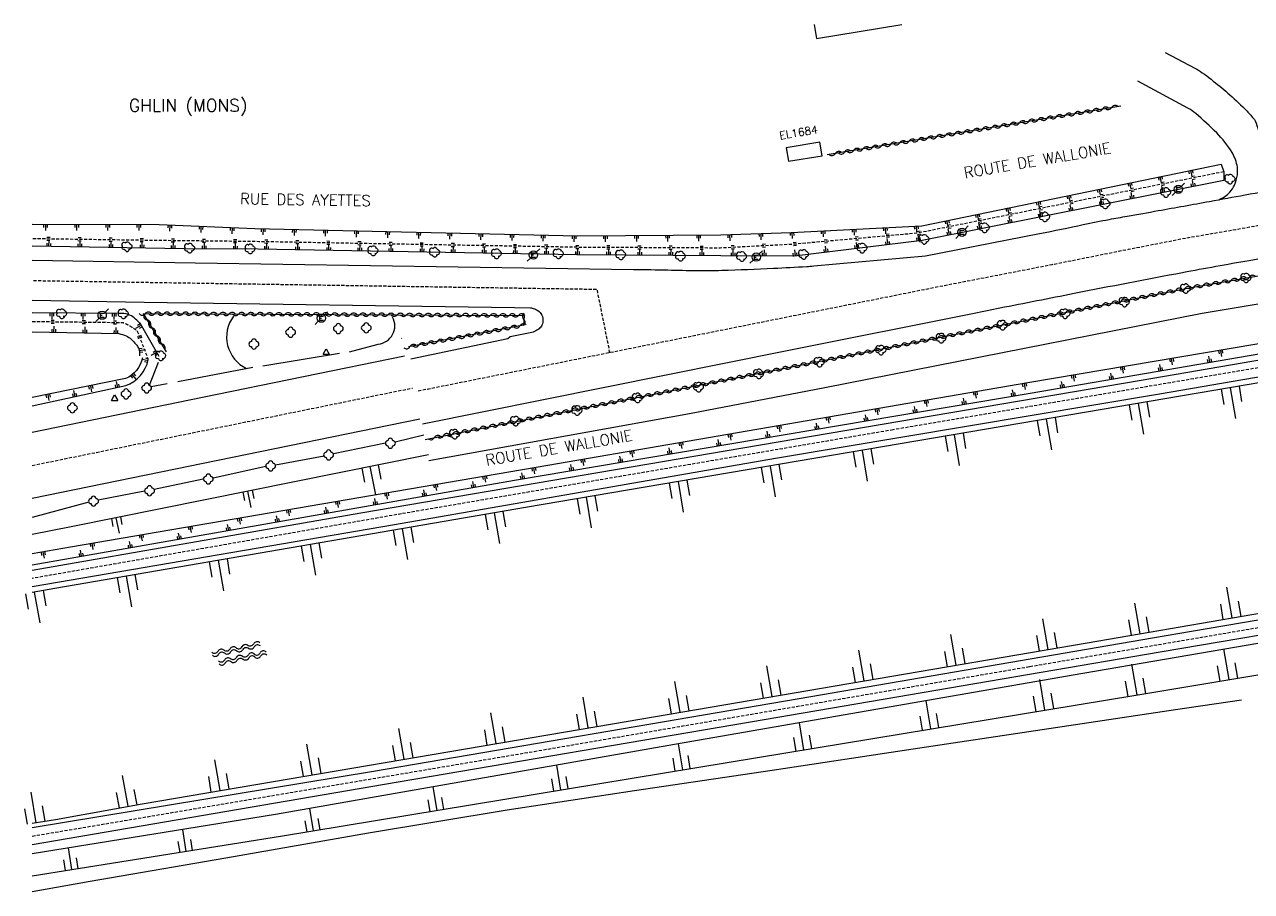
# Model space of a CAD drawing. Header units: millimetres. Extents: x 115992 to 117000, y 129000 to 130003.
# Drawn here: x 115998.8 to 116195.9, y 129860.6 to 130000 of the extents above; entities that cross this region are included whole.
import ezdxf
from ezdxf.enums import TextEntityAlignment as Align

# ---------------------------------------------------------------- set-up
doc = ezdxf.new("R2010")
doc.units = ezdxf.units.MM
doc.linetypes.add('DASHED', pattern=[0.75, 0.5, -0.25])
doc.layers.get('0').update_dxf_attribs({"linetype": 'CONTINUOUS'})
for name, color, linetype in [('W0001', 6, 'DASHED'), ('W0008', 7, 'CONTINUOUS'), ('W0100', 7, 'CONTINUOUS'), ('W0211', 2, 'CONTINUOUS'), ('W0220', 5, 'DASHED'), ('W0300', 7, 'CONTINUOUS'), ('W0310', 3, 'CONTINUOUS'), ('W0471', 7, 'CONTINUOUS'), ('W0515', 5, 'CONTINUOUS'), ('W0980', 7, 'CONTINUOUS'), ('W0984', 7, 'CONTINUOUS'), ('W0989', 7, 'CONTINUOUS')]:
    doc.layers.add(name, color=color, linetype=linetype)
doc.styles.get("Standard").update_dxf_attribs({"font": 'romans.shx', "width": 0.85})

# ---------------------------------------------------------------- blocks, each defined once
blk = doc.blocks.new('T300')
for p, q in [((-0.8, 0.51), (-0.86, 0.34)), ((-0.86, 0.34), (-0.86, 0.17)), ((-0.86, 0.17), (-0.74, 0.06)), ((-0.69, 0.63), (-0.8, 0.51)), ((-0.8, -0.06), (-0.74, 0.06)), ((-0.74, 0.06), (-0.69, 0.11)), ((-0.57, 0.69), (-0.69, 0.63)), ((-0.46, 0.69), (-0.57, 0.69)), ((-0.29, 0.63), (-0.46, 0.69)), ((-0.29, 0.63), (-0.17, 0.74)), ((-0.23, 0.57), (-0.29, 0.63)), ((-0.17, 0.74), (-0.06, 0.8)), ((-0.06, 0.8), (0.06, 0.8)), ((0.06, 0.8), (0.23, 0.74)), ((0.23, 0.74), (0.34, 0.63)), ((0.34, 0.63), (0.4, 0.51)), ((0.46, 0.46), (0.34, 0.46)), ((0.4, 0.51), (0.4, 0.46)), ((0.57, 0.4), (0.46, 0.46)), ((0.57, 0.4), (0.69, 0.29)), ((0.69, 0.29), (0.74, 0.17)), ((0.74, 0.06), (0.69, -0.17)), ((0.74, 0.17), (0.74, 0.06)), ((-0.8, -0.17), (-0.8, -0.06)), ((-0.8, -0.23), (-0.8, -0.17)), ((-0.74, -0.34), (-0.8, -0.23)), ((-0.69, -0.4), (-0.74, -0.34)), ((-0.51, -0.46), (-0.69, -0.4)), ((-0.4, -0.46), (-0.51, -0.46)), ((-0.4, -0.46), (-0.34, -0.46)), ((-0.34, -0.46), (-0.34, -0.4)), ((-0.34, -0.51), (-0.34, -0.46)), ((-0.29, -0.63), (-0.34, -0.51)), ((-0.17, -0.74), (-0.29, -0.63)), ((-0.06, -0.8), (-0.17, -0.74)), ((0.06, -0.8), (-0.06, -0.8)), ((0.17, -0.74), (0.06, -0.8)), ((0.23, -0.69), (0.17, -0.74)), ((0.29, -0.46), (0.23, -0.46)), ((0.29, -0.63), (0.23, -0.69)), ((0.46, -0.4), (0.29, -0.46)), ((0.34, -0.51), (0.29, -0.63)), ((0.34, -0.51), (0.34, -0.46)), ((0.57, -0.34), (0.46, -0.4)), ((0.63, -0.29), (0.57, -0.34)), ((0.69, -0.17), (0.63, -0.29))]:
    blk.add_line(p, q)
blk = doc.blocks.new('T471')
for p, q in [((-0.333334, 0.333334), (-0.333334, -0.333334)), ((-0.333334, 0.333334), (0.333334, 0.333334)), ((-0.333334, 0), (0, 0)), ((0.500001, 0.500001), (1.000002, 1.000002)), ((-0.500001, -0.500001), (-1.000002, -1.000002)), ((-0.333334, -0.333334), (0.333334, -0.333334))]:
    blk.add_line(p, q)
blk.add_ellipse((0, 0), major_axis=(0.471405, 0.471405), ratio=1, start_param=5.4977871438, end_param=11.780972451)
blk = doc.blocks.new('t211o')
at = {"color": 0, "linetype": 'Continuous'}
for p, q in [((-0.29, 0.5), (-0.29, 0)), ((0, 1), (0, 0)), ((0.29, 0.5), (0.29, 0))]:
    blk.add_line(p, q, dxfattribs=at)
blk = doc.blocks.new('t310o')
at = {"color": 0, "linetype": 'Continuous'}
for centre, start, end in [((-0.5, 0.38), 216.8699, 323.1304), ((0.5, -0.37), 36.8699, 143.1303)]:
    blk.add_arc(centre, 0.625, start, end, dxfattribs=at)
blk = doc.blocks.new('t220o')
at = {"color": 0, "linetype": 'Continuous'}
for p, q in [((-0.25, 0.25), (0.25, 0.25)), ((-0.25, -0.25), (0.25, -0.25))]:
    blk.add_line(p, q, dxfattribs=at)

msp = doc.modelspace()

# ---------------------------------------------------------------- linework, layer by layer
at = {"layer": 'W0001', "flags": 128}
for points in [[(116385.66, 130000), (116328.14, 129990.16), (116232.74, 129974.07), (116206.07, 129969.28), (116193.46, 129967.01), (116185.45, 129965.64), (116176.12, 129963.81), (116163.88, 129961.37), (116144.33, 129957.56), (116061.76, 129941)], [(116092.84, 129947.23), (116090.8, 129957.39), (116000, 129958.79)]]:
    msp.add_lwpolyline(points, dxfattribs=at)
at = {"layer": 'W0001'}
for points in [[(116500, 129996.42), (116439.68, 129986.2), (116364.94, 129973.45), (116291.98, 129961.07), (116216.24, 129948.07), (116138.35, 129934.84), (116059.32, 129921.33), (116000, 129910.95)], [(116000, 129869.52), (116080.66, 129883.14), (116160.32, 129896.79), (116234.42, 129909.43), (116314.83, 129923.31), (116391.71, 129936.56), (116468.21, 129949.82), (116500, 129955.21)], [(116000, 129929.12), (116061.1, 129941.56)]]:
    msp.add_lwpolyline(points, dxfattribs=at)
at = {"layer": 'W0008'}
for points in [[(116062.7, 129935.79), (116121.3, 129947.58), (116151.4, 129953.62, -0.000715), (116155.5, 129954.44, -0.000246), (116167.43, 129956.79, -0.002038), (116184.89, 129960.15, -0.003338), (116195.57, 129962.08, -0.000105), (116202.3, 129963.25, 0.00012), (116208.17, 129964.27, 0.000119), (116213.87, 129965.27, -0.00122), (116214.43, 129965.37), (116258.89, 129973.11), (116261.77, 129971.67), (116283.84, 129975.39), (116287.17, 129977.91), (116353.19, 129989.18), (116409.63, 129998.62), (116417.62, 130000)], [(116182.07, 129995.48), (116186.84, 129993, -0.036706), (116188.03, 129992.26, -0.014326), (116190.86, 129990.08, -0.012425), (116192.13, 129988.99, -0.005483), (116194.9, 129986.43, -0.023583), (116195.38, 129985.93, -0.009254), (116196.56, 129984.54, 0.017753), (116197.1, 129982.95, 0.04099), (116197.94, 129981.18, 0.024335), (116199.73, 129978.42, 0.03154), (116201.34, 129976.46, 0.094122), (116202.64, 129975.5, 0.053707), (116205.29, 129974.57)], [(116000, 129962.1), (116026.19, 129961.69), (116096.65, 129960.64, -0.00271), (116102.16, 129960.54, 0.003183), (116106.86, 129960.45, 0.01056), (116110.8, 129960.49, 0.004989), (116119.15, 129960.82, 0.00137), (116124.46, 129961.1, 0.006419), (116125.6, 129961.18), (116143.57, 129962.81), (116161.9, 129966.4, 0.004108), (116168.91, 129967.84, -0.006897), (116173.09, 129968.67, -0.00214), (116175.97, 129969.19, 0.001234), (116180.98, 129970.08, 0.000236), (116189.22, 129971.57, 0.000341), (116194.92, 129972.61, 0.003533), (116201.37, 129973.84, -0.005811)], [(116000, 129955.69), (116017.98, 129955.34), (116077.48, 129954.51), (116080.08, 129954.45, -0.073647), (116080.34, 129954.41, -0.025636), (116081.04, 129954.14, -0.146443), (116081.76, 129953.52, -0.133594), (116082.07, 129952.54, -0.109641), (116081.91, 129951.65, -0.139286), (116081.46, 129951.1, -0.036713), (116080.73, 129950.65, -0.069089), (116080.29, 129950.5), (116076.81, 129949.81), (116076.45, 129949.46), (116060.82, 129946.22)]]:
    msp.add_lwpolyline(points, format="xyb", dxfattribs=at)
for points in [[(116500, 129997.8), (116465.78, 129992.01), (116456.35, 129990.31), (116410.32, 129982.47), (116356.44, 129973.22), (116297.35, 129963.16), (116237.84, 129953.02), (116178.24, 129942.77), (116114.22, 129931.91), (116052.81, 129921.45), (116000, 129912.22)], [(116000, 129909.64), (116058.24, 129919.6), (116119.45, 129930.27), (116181.16, 129940.63), (116243.78, 129951.39), (116303.98, 129961.64), (116363.28, 129971.78), (116412.65, 129980.24), (116468.23, 129989.58), (116500, 129995.03)], [(116000, 129870.92), (116054.82, 129879.98), (116123.27, 129891.65), (116183.77, 129902.03), (116246.79, 129912.75), (116305.79, 129923.11), (116368.61, 129933.88), (116425.8, 129943.73), (116487.81, 129954.37), (116500, 129956.48)], [(116500, 129953.91), (116479.97, 129950.4), (116420.87, 129940.33), (116359.66, 129929.9), (116306.99, 129920.74), (116239.45, 129908.97), (116181.26, 129899.11), (116117.64, 129888.19), (116056.63, 129877.82), (116000, 129868.14)], [(116059.83, 129946.68), (116027.38, 129940.02), (116000, 129934.43)], [(116000, 129923.84), (116059.64, 129936.09), (116062.28, 129936.62)]]:
    msp.add_lwpolyline(points, dxfattribs=at)
at = {"layer": 'W0008', "flags": 128}
msp.add_lwpolyline([(116190.73, 129971.84, 0.09943), (116192.48, 129973.06, 0.093797), (116193.22, 129974.2, 0.057936), (116193.68, 129975.82, 0.078577), (116193.68, 129977.06, 0.097321), (116192.83, 129979.41, 0.060655), (116190.36, 129982.57, 0.01919), (116187.02, 129985.67, 0.054438), (116185.7, 129986.58), (116177.67, 129990.88)], format="xyb", dxfattribs=at)
at = {"layer": 'W0100', "flags": 128}
msp.add_lwpolyline([(116125.65, 130000), (116126.02, 129997.74), (116139.73, 130000)], dxfattribs=at)
msp.add_lwpolyline([(116121.17, 129980.18), (116121.53, 129978.01), (116126.95, 129978.91), (116126.59, 129981.08)], close=True, dxfattribs=at)
at = {"layer": 'W0211'}
for p, q in [((116017.64, 129946.22), (116018.61, 129945.99)), ((116018.19, 129946.39), (116018.68, 129946.27)), ((116182.91, 129945.75), (116182.83, 129946.24)), ((116183.28, 129945.31), (116183.11, 129946.29)), ((116183.48, 129945.85), (116183.4, 129946.34)), ((116188.84, 129946.14), (116188.93, 129945.65)), ((116189.04, 129946.68), (116189.21, 129945.69)), ((116189.41, 129946.24), (116189.5, 129945.74)), ((116190.8, 129947.08), (116190.71, 129947.58)), ((116191.17, 129946.64), (116191, 129947.62)), ((116191.37, 129947.18), (116191.28, 129947.67)), ((116018.05, 129945.82), (116018.54, 129945.71)), ((116175.02, 129944.42), (116174.94, 129944.91)), ((116175.39, 129943.97), (116175.22, 129944.96)), ((116175.59, 129944.51), (116175.51, 129945.01)), ((116180.96, 129944.78), (116181.04, 129944.29)), ((116181.16, 129945.32), (116181.33, 129944.34)), ((116181.53, 129944.88), (116181.61, 129944.39)), ((116013.3, 129942.07), (116013.4, 129941.58)), ((116013.48, 129942.62), (116013.69, 129941.65)), ((116013.86, 129942.2), (116013.97, 129941.71)), ((116016.18, 129943.16), (116015.86, 129943.55)), ((116016.72, 129942.96), (116016.08, 129943.73)), ((116016.62, 129943.53), (116016.31, 129943.91)), ((116159.25, 129941.75), (116159.16, 129942.24)), ((116159.62, 129941.31), (116159.45, 129942.29)), ((116159.82, 129941.85), (116159.73, 129942.34)), ((116165.19, 129942.07), (116165.28, 129941.58)), ((116165.39, 129942.61), (116165.56, 129941.63)), ((116165.76, 129942.17), (116165.85, 129941.68)), ((116167.13, 129943.08), (116167.05, 129943.58)), ((116167.5, 129942.64), (116167.33, 129943.63)), ((116167.7, 129943.18), (116167.62, 129943.67)), ((116173.08, 129943.43), (116173.16, 129942.93)), ((116173.28, 129943.97), (116173.44, 129942.98)), ((116173.64, 129943.52), (116173.73, 129943.03)), ((116002.35, 129939.98), (116002.25, 129940.47)), ((116002.73, 129939.55), (116002.53, 129940.53)), ((116002.91, 129940.1), (116002.81, 129940.59)), ((116006.46, 129940.6), (116006.56, 129940.11)), ((116006.63, 129941.15), (116006.84, 129940.17)), ((116007.02, 129940.72), (116007.13, 129940.23)), ((116009.21, 129941.38), (116009.11, 129941.87)), ((116009.59, 129940.95), (116009.39, 129941.93)), ((116009.77, 129941.5), (116009.67, 129941.99)), ((116151.36, 129940.4), (116151.28, 129940.89)), ((116151.73, 129939.95), (116151.56, 129940.94)), ((116151.93, 129940.49), (116151.85, 129940.99)), ((116157.31, 129940.72), (116157.39, 129940.23)), ((116157.51, 129941.26), (116157.68, 129940.28)), ((116157.88, 129940.82), (116157.96, 129940.33)), ((116191.57, 129938.89), (116191.15, 129941.35)), ((116193.42, 129936.67), (116192.58, 129941.6)), ((116194.42, 129939.37), (116194, 129941.84)), ((116135.59, 129937.69), (116135.51, 129938.18)), ((116135.96, 129937.24), (116135.79, 129938.23)), ((116136.16, 129937.78), (116136.08, 129938.28)), ((116141.73, 129938.6), (116141.9, 129937.61)), ((116142.1, 129938.15), (116142.18, 129937.66)), ((116143.48, 129939.04), (116143.39, 129939.53)), ((116143.85, 129938.6), (116143.68, 129939.58)), ((116144.05, 129939.14), (116143.96, 129939.63)), ((116149.42, 129939.39), (116149.5, 129938.9)), ((116149.62, 129939.93), (116149.79, 129938.94)), ((116149.99, 129939.49), (116150.07, 129938.99)), ((116176.79, 129936.37), (116176.37, 129938.83)), ((116178.63, 129934.15), (116177.79, 129939.08)), ((116179.63, 129936.85), (116179.21, 129939.32)), ((116127.71, 129936.33), (116127.62, 129936.82)), ((116128.08, 129935.89), (116127.91, 129936.87)), ((116128.28, 129936.43), (116128.19, 129936.92)), ((116133.64, 129936.72), (116133.73, 129936.23)), ((116133.84, 129937.26), (116134.01, 129936.28)), ((116134.21, 129936.82), (116134.3, 129936.33)), ((116141.53, 129938.06), (116141.61, 129937.56)), ((116162, 129933.85), (116161.58, 129936.31)), ((116163.84, 129931.63), (116163, 129936.56)), ((116164.85, 129934.33), (116164.43, 129936.8)), ((116112.31, 129933.18), (116112.14, 129934.16)), ((116112.51, 129933.72), (116112.42, 129934.21)), ((116118.07, 129934.6), (116118.23, 129933.61)), ((116118.44, 129934.15), (116118.52, 129933.66)), ((116119.82, 129934.98), (116119.74, 129935.47)), ((116120.19, 129934.53), (116120.02, 129935.52)), ((116120.39, 129935.07), (116120.31, 129935.57)), ((116125.75, 129935.39), (116125.84, 129934.9)), ((116125.96, 129935.93), (116126.12, 129934.94)), ((116126.32, 129935.49), (116126.41, 129934.99)), ((116150.06, 129931.82), (116149.64, 129934.28)), ((116104.06, 129932.27), (116103.97, 129932.76)), ((116104.43, 129931.82), (116104.26, 129932.81)), ((116104.62, 129932.36), (116104.54, 129932.86)), ((116109.98, 129932.72), (116110.06, 129932.23)), ((116110.18, 129933.26), (116110.35, 129932.28)), ((116110.55, 129932.82), (116110.63, 129932.33)), ((116111.94, 129933.62), (116111.86, 129934.11)), ((116117.87, 129934.06), (116117.95, 129933.56)), ((116147.21, 129931.34), (116146.79, 129933.8)), ((116149.05, 129929.11), (116148.22, 129934.04)), ((116094.4, 129930.6), (116094.57, 129929.61)), ((116096.17, 129930.91), (116096.09, 129931.4)), ((116096.54, 129930.47), (116096.37, 129931.45)), ((116096.74, 129931.01), (116096.66, 129931.5)), ((116102.09, 129931.39), (116102.17, 129930.9)), ((116102.29, 129931.93), (116102.46, 129930.94)), ((116102.66, 129931.49), (116102.74, 129930.99)), ((116132.42, 129928.83), (116132, 129931.29)), ((116134.26, 129926.6), (116133.43, 129931.53)), ((116135.27, 129929.31), (116134.85, 129931.77)), ((116053.47, 129926.4), (116053.01, 129928.67)), ((116055.23, 129924.4), (116054.32, 129928.93)), ((116056.08, 129926.93), (116055.62, 129929.19)), ((116080.4, 129928.2), (116080.32, 129928.7)), ((116080.77, 129927.76), (116080.6, 129928.74)), ((116080.97, 129928.3), (116080.89, 129928.79)), ((116086.31, 129928.72), (116086.4, 129928.23)), ((116086.52, 129929.26), (116086.68, 129928.28)), ((116086.88, 129928.82), (116086.97, 129928.33)), ((116088.29, 129929.56), (116088.2, 129930.05)), ((116088.66, 129929.11), (116088.49, 129930.1)), ((116088.86, 129929.65), (116088.77, 129930.15)), ((116094.2, 129930.06), (116094.29, 129929.56)), ((116094.77, 129930.15), (116094.86, 129929.66)), ((116117.63, 129926.32), (116117.21, 129928.78)), ((116119.47, 129924.09), (116118.64, 129929.02)), ((116120.48, 129926.8), (116120.06, 129929.26)), ((116070.74, 129926.55), (116070.91, 129925.57)), ((116072.52, 129926.85), (116072.43, 129927.35)), ((116072.89, 129926.41), (116072.72, 129927.4)), ((116073.09, 129926.95), (116073, 129927.44)), ((116078.43, 129927.39), (116078.51, 129926.9)), ((116078.63, 129927.93), (116078.79, 129926.94)), ((116079, 129927.48), (116079.08, 129926.99)), ((116102.84, 129923.81), (116102.43, 129926.27)), ((116104.69, 129921.58), (116103.85, 129926.51)), ((116105.69, 129924.29), (116105.27, 129926.76)), ((116034.16, 129923.5), (116033.89, 129924.82)), ((116035.18, 129922.35), (116034.65, 129924.97)), ((116035.67, 129923.81), (116035.41, 129925.12)), ((116056.75, 129924.16), (116056.66, 129924.65)), ((116057.11, 129923.71), (116056.95, 129924.7)), ((116057.31, 129924.25), (116057.23, 129924.75)), ((116062.66, 129924.63), (116062.75, 129924.13)), ((116062.86, 129925.17), (116063.03, 129924.18)), ((116063.23, 129924.73), (116063.32, 129924.23)), ((116064.63, 129925.51), (116064.55, 129926)), ((116065, 129925.06), (116064.83, 129926.05)), ((116065.2, 129925.6), (116065.12, 129926.1)), ((116070.54, 129926.01), (116070.63, 129925.52)), ((116071.11, 129926.11), (116071.2, 129925.62)), ((116047.1, 129922.4), (116047.28, 129921.41)), ((116048.86, 129922.81), (116048.78, 129923.3)), ((116049.23, 129922.36), (116049.06, 129923.35)), ((116049.43, 129922.91), (116049.34, 129923.4)), ((116054.78, 129923.24), (116054.87, 129922.75)), ((116054.98, 129923.78), (116055.15, 129922.8)), ((116055.35, 129923.34), (116055.44, 129922.85)), ((116088.06, 129921.3), (116087.64, 129923.76)), ((116089.9, 129919.07), (116089.06, 129924)), ((116090.9, 129921.78), (116090.48, 129924.25)), ((116013.02, 129919.31), (116012.77, 129920.56)), ((116014, 129918.2), (116013.49, 129920.71)), ((116014.47, 129919.6), (116014.21, 129920.85)), ((116033.09, 129920.11), (116033, 129920.6)), ((116033.46, 129919.67), (116033.29, 129920.65)), ((116033.66, 129920.21), (116033.57, 129920.7)), ((116039.03, 129920.47), (116039.11, 129919.98)), ((116039.22, 129921.01), (116039.4, 129920.03)), ((116039.59, 129920.57), (116039.68, 129920.08)), ((116040.97, 129921.46), (116040.89, 129921.95)), ((116041.34, 129921.02), (116041.17, 129922)), ((116041.54, 129921.56), (116041.46, 129922.05)), ((116046.9, 129921.86), (116046.99, 129921.36)), ((116047.47, 129921.96), (116047.56, 129921.46)), ((116073.28, 129918.78), (116072.85, 129921.24)), ((116075.12, 129916.56), (116074.27, 129921.48)), ((116076.12, 129919.26), (116075.7, 129921.73)), ((116025.2, 129918.76), (116025.12, 129919.25)), ((116025.57, 129918.32), (116025.4, 129919.3)), ((116025.77, 129918.86), (116025.69, 129919.35)), ((116031.15, 129919.09), (116031.23, 129918.59)), ((116031.34, 129919.63), (116031.52, 129918.64)), ((116031.71, 129919.19), (116031.8, 129918.69)), ((116058.49, 129916.23), (116058.07, 129918.7)), ((116060.34, 129914.01), (116059.49, 129918.94)), ((116061.34, 129916.72), (116060.91, 129919.19)), ((116009.43, 129916.06), (116009.35, 129916.56)), ((116009.8, 129915.62), (116009.63, 129916.61)), ((116010, 129916.16), (116009.92, 129916.65)), ((116015.59, 129916.86), (116015.76, 129915.88)), ((116015.96, 129916.42), (116016.04, 129915.93)), ((116017.32, 129917.41), (116017.23, 129917.91)), ((116017.69, 129916.97), (116017.52, 129917.95)), ((116017.89, 129917.51), (116017.8, 129918)), ((116023.27, 129917.7), (116023.35, 129917.21)), ((116023.46, 129918.25), (116023.64, 129917.26)), ((116023.84, 129917.8), (116023.92, 129917.31)), ((116045.55, 129911.47), (116044.71, 129916.4)), ((116046.55, 129914.18), (116046.13, 129916.65)), ((116001.56, 129914.66), (116001.47, 129915.15)), ((116001.94, 129914.22), (116001.76, 129915.2)), ((116002.13, 129914.76), (116002.04, 129915.26)), ((116007.51, 129914.93), (116007.59, 129914.44)), ((116007.71, 129915.48), (116007.88, 129914.49)), ((116008.08, 129915.03), (116008.16, 129914.54)), ((116015.39, 129916.32), (116015.47, 129915.83)), ((116043.71, 129913.69), (116043.29, 129916.16)), ((116028.93, 129911.15), (116028.5, 129913.62)), ((116030.77, 129908.93), (116029.92, 129913.86)), ((116031.77, 129911.64), (116031.35, 129914.1)), ((116014.14, 129908.61), (116013.72, 129911.07)), ((116015.99, 129906.39), (116015.14, 129911.32)), ((116016.99, 129909.1), (116016.56, 129911.56)), ((115999.39, 129906.03), (115998.94, 129908.49)), ((116001.25, 129903.83), (116000.36, 129908.75)), ((116002.23, 129906.55), (116001.78, 129909.01)), ((116191.95, 129909.53), (116192.79, 129904.6)), ((116177.16, 129906.99), (116178.01, 129902.06)), ((116190.95, 129906.82), (116191.37, 129904.36)), ((116193.79, 129907.31), (116194.22, 129904.85)), ((116179.01, 129904.77), (116179.43, 129902.3)), ((116162.39, 129904.45), (116163.23, 129899.52)), ((116176.17, 129904.28), (116176.59, 129901.81)), ((116147.6, 129901.93), (116148.44, 129897)), ((116161.38, 129901.75), (116161.81, 129899.28)), ((116164.23, 129902.23), (116164.65, 129899.77)), ((116132.81, 129899.41), (116133.65, 129894.48)), ((116146.6, 129899.22), (116147.02, 129896.76)), ((116149.44, 129899.71), (116149.86, 129897.25)), ((116191.47, 129899.62), (116192.29, 129894.69)), ((116118.03, 129896.89), (116118.87, 129891.96)), ((116131.81, 129896.7), (116132.23, 129894.24)), ((116134.66, 129897.19), (116135.08, 129894.72)), ((116176.67, 129897.15), (116177.5, 129892.22)), ((116190.46, 129896.92), (116190.87, 129894.45)), ((116193.3, 129897.39), (116193.71, 129894.93)), ((116161.88, 129894.71), (116162.7, 129889.78)), ((116178.51, 129894.92), (116178.92, 129892.46)), ((116103.24, 129894.37), (116104.08, 129889.44)), ((116117.03, 129894.18), (116117.45, 129891.72)), ((116119.87, 129894.67), (116120.29, 129892.2)), ((116175.66, 129894.45), (116176.07, 129891.98)), ((116088.46, 129891.85), (116089.3, 129886.92)), ((116102.24, 129891.66), (116102.66, 129889.19)), ((116105.08, 129892.14), (116105.5, 129889.68)), ((116143.6, 129891.27), (116144.35, 129886.75)), ((116160.86, 129892.01), (116161.27, 129889.54)), ((116163.71, 129892.48), (116164.12, 129890.01)), ((116073.67, 129889.33), (116074.51, 129884.4)), ((116087.45, 129889.14), (116087.87, 129886.67)), ((116090.3, 129889.62), (116090.72, 129887.16)), ((116142.67, 129888.79), (116143.04, 129886.54)), ((116145.28, 129889.22), (116145.65, 129886.97)), ((116058.88, 129886.82), (116059.72, 129881.89)), ((116075.51, 129887.11), (116075.93, 129884.64)), ((116123.24, 129887.72), (116123.95, 129883.38)), ((116072.67, 129886.62), (116073.08, 129884.16)), ((116122.34, 129885.35), (116122.7, 129883.18)), ((116124.85, 129885.76), (116125.21, 129883.59)), ((116044.09, 129884.3), (116044.93, 129879.37)), ((116057.88, 129884.11), (116058.3, 129881.64)), ((116060.72, 129884.59), (116061.14, 129882.13)), ((116103.8, 129884.34), (116104.49, 129880.17)), ((116029.31, 129881.78), (116030.14, 129876.86)), ((116043.09, 129881.59), (116043.51, 129879.13)), ((116045.94, 129882.08), (116046.36, 129879.61)), ((116084.25, 129880.92), (116084.91, 129876.93)), ((116102.94, 129882.06), (116103.29, 129879.97)), ((116105.35, 129882.46), (116105.7, 129880.37)), ((116014.47, 129879.24), (116015.36, 129874.32)), ((116028.3, 129879.08), (116028.72, 129876.61)), ((116031.15, 129879.56), (116031.57, 129877.1)), ((116085.73, 129879.12), (116086.06, 129877.12)), ((116016.34, 129877.03), (116016.78, 129874.57)), ((116064.38, 129877.44), (116065.01, 129873.64)), ((116083.43, 129878.74), (116083.76, 129876.74)), ((115999.76, 129876.61), (116000.59, 129871.68)), ((116013.5, 129876.52), (116013.94, 129874.06)), ((116063.6, 129875.36), (116063.91, 129873.46)), ((116065.79, 129875.72), (116066.11, 129873.82)), ((115998.76, 129873.91), (115999.17, 129871.44)), ((116001.6, 129874.39), (116002.02, 129871.92)), ((116044.57, 129873.97), (116045.17, 129870.36)), ((116043.83, 129871.99), (116044.13, 129870.19)), ((116045.91, 129872.34), (116046.21, 129870.53)), ((116024.14, 129870.59), (116024.7, 129867.06)), ((116005.75, 129867.62), (116006.31, 129864.13)), ((116023.4, 129868.67), (116023.69, 129866.9)), ((116025.44, 129868.99), (116025.72, 129867.23)), ((116005.02, 129865.71), (116005.3, 129863.97)), ((116007.04, 129866.03), (116007.31, 129864.29))]:
    msp.add_line(p, q, dxfattribs=at)
for points in [[(116466.7, 130000), (116268.9, 129966.98), (116188.05, 129953.54), (116127.38, 129941.59), (116105.65, 129937.42), (116063.76, 129929.88)], [(116000, 129967.88), (116020.41, 129967.86), (116035.78, 129967.2), (116087.69, 129966.04), (116110.68, 129966.18), (116121.95, 129966.59), (116142.99, 129967.66), (116191.09, 129977.57), (116191.51, 129976.33), (116191.49, 129974.91)], [(116191.49, 129974.91), (116143.02, 129965.3), (116122.48, 129962.74), (116110.64, 129962.83), (116087.53, 129962.99), (116036.33, 129963.86), (116024.35, 129963.94), (116000, 129964.37)], [(116000, 129913.11), (116077.52, 129926.73), (116160.39, 129940.74), (116234.53, 129953.49), (116295.94, 129963.87), (116295.56, 129965.49), (116233.27, 129954.77), (116160.01, 129942.39), (116082.88, 129929.13), (116006.12, 129916), (116000, 129914.88)], [(116500, 129952.52), (116440.52, 129942.42), (116372.13, 129930.78), (116300.91, 129918.36), (116230.72, 129906.25), (116167.3, 129895.39)], [(116000, 129863.12), (116039.9, 129869.49), (116111.69, 129881.36), (116177.36, 129892.2), (116224.86, 129900.12), (116239.99, 129902.49), (116301.94, 129912.79), (116366.83, 129924.22), (116441.44, 129936.87), (116500, 129947)], [(116063.67, 129930.82), (116006.24, 129919.25), (116000, 129917.99)], [(116167.3, 129895.39), (116102.3, 129884.08), (116039.11, 129873.02), (116000, 129866.69)], [(116000, 129860.62), (116009.32, 129862.28), (116031.1, 129866.01), (116054.03, 129870.02), (116076.31, 129873.74), (116096.81, 129876.83), (116118.91, 129880.12), (116141.56, 129883.53), (116162.3, 129886.65), (116183.76, 129889.87), (116194.34, 129891.42)]]:
    msp.add_lwpolyline(points, dxfattribs=at)
for points in [[(116020.41, 129946.63), (116017.4, 129951.86, 0.066317), (116017.24, 129952.06, 0.015179), (116016.4, 129952.84, 0.109576), (116015.43, 129953.38, 0.080827), (116013.95, 129953.56), (116000, 129953.64)], [(116000, 129950.59), (116013.92, 129950.3, -0.06203), (116015.09, 129949.94, -0.079269), (116015.89, 129949.41, -0.036107), (116016.67, 129948.58, -0.056384), (116017.07, 129947.96, -0.085455), (116017.21, 129947.48, -0.05626), (116017.21, 129946.73)], [(116017.69, 129946.4, -0.247604), (116014.99, 129943.07), (116000, 129940.01)], [(116000, 129938.7), (116015.04, 129941.94, 0.253732), (116018.64, 129946.12, 0.253732)]]:
    msp.add_lwpolyline(points, format="xyb", dxfattribs=at)
at = {"layer": 'W0220', "flags": 128}
msp.add_lwpolyline([(116191.51, 129976.33), (116142.25, 129966.45), (116122.27, 129964.66), (116110.56, 129964.06), (116087.62, 129964.18), (116036.43, 129965.09), (116017, 129965.31), (116000, 129965.56)], dxfattribs=at)
msp.add_lwpolyline([(116000, 129952.27), (116014.55, 129952.09, -0.020191), (116015.22, 129951.81, -0.026537), (116015.7, 129951.54, -0.016693), (116016.79, 129950.82, -0.14731), (116016.88, 129950.7), (116018.53, 129946.39)], format="xyb", dxfattribs=at)
at = {"layer": 'W0300'}
for centre, start, end in [((116049.19, 129951.51), 0, 180), ((116053.68, 129951.63), 0, 180), ((116041.12, 129950.52), 90, 270), ((116041.52, 129950.92), 0, 180), ((116041.52, 129950.12), 180, 0), ((116041.92, 129950.52), 270, 90), ((116048.79, 129951.11), 90, 270), ((116049.19, 129950.71), 180, 0), ((116049.59, 129951.11), 270, 90), ((116053.28, 129951.23), 90, 270), ((116053.68, 129950.83), 180, 0), ((116054.08, 129951.23), 270, 90), ((116035.22, 129948.63), 90, 270), ((116035.62, 129949.03), 0, 180), ((116035.62, 129948.23), 180, 0), ((116036.02, 129948.63), 270, 90), ((116018.38, 129941.96), 0, 180), ((116014.67, 129940.61), 90, 270), ((116015.07, 129941.01), 0, 180), ((116015.07, 129940.21), 180, 0), ((116015.47, 129940.61), 270, 90), ((116017.98, 129941.56), 90, 270), ((116018.38, 129941.16), 180, 0), ((116018.78, 129941.56), 270, 90), ((116006.05, 129938.37), 90, 270), ((116006.45, 129938.77), 0, 180), ((116006.85, 129938.37), 270, 90), ((116006.45, 129937.97), 180, 0), ((116057.15, 129932.68), 90, 270), ((116057.55, 129933.08), 0, 180), ((116057.55, 129932.28), 180, 0), ((116057.95, 129932.68), 270, 90), ((116047.23, 129930.8), 90, 270), ((116047.63, 129931.2), 0, 180), ((116047.63, 129930.4), 180, 0), ((116048.03, 129930.8), 270, 90), ((116037.91, 129929.03), 90, 270), ((116038.31, 129929.43), 0, 180), ((116038.31, 129928.63), 180, 0), ((116038.71, 129929.03), 270, 90), ((116027.89, 129926.93), 90, 270), ((116028.29, 129927.33), 0, 180), ((116028.29, 129926.53), 180, 0), ((116028.69, 129926.93), 270, 90), ((116018.45, 129925.04), 90, 270), ((116018.85, 129925.44), 0, 180), ((116018.85, 129924.64), 180, 0), ((116019.25, 129925.04), 270, 90), ((116009.45, 129923.37), 90, 270), ((116009.85, 129923.77), 0, 180), ((116009.85, 129922.97), 180, 0), ((116010.25, 129923.37), 270, 90)]:
    msp.add_arc(centre, 0.4, start, end, dxfattribs=at)
at = {"layer": 'W0310', "flags": 128}
for points in [[(116174.94, 129986.9), (116127.77, 129979.05)], [(116063.15, 129933.3), (116126.91, 129945.91), (116185.95, 129957.67), (116267.94, 129971.91)], [(116021.58, 129947.36), (116017.86, 129953.53), (116079.03, 129953.23), (116078.93, 129951.67), (116060.47, 129948.18)]]:
    msp.add_lwpolyline(points, dxfattribs=at)
at = {"layer": 'W0310'}
for points in [[(116032.34, 129953.12, 0.472385), (116034.44, 129944.7)], [(116050.99, 129947.4), (116055.58, 129948.63, 0.543575), (116057.91, 129952.94, 0.543575)]]:
    msp.add_lwpolyline(points, format="xyb", dxfattribs=at)
for points in [[(116059.37, 129949.55), (116059.35, 129949.54)], [(116037.06, 129945.13), (116049.39, 129947.17)], [(116020.25, 129945.66), (116018.78, 129941.96)], [(116023.4, 129942.6), (116035.47, 129944.9)], [(116019.1, 129941.79), (116021.66, 129942.27)], [(116056.75, 129932.7), (116048.39, 129930.97)], [(116062.91, 129933.99), (116058.3, 129932.88)], [(116046.89, 129930.6), (116039.08, 129929.17)], [(116037.52, 129928.92), (116029.06, 129927.08)], [(116027.49, 129926.93), (116019.61, 129925.22)], [(116018.05, 129924.98), (116010.61, 129923.53)], [(116009.08, 129923.21), (116000, 129920.75)]]:
    msp.add_lwpolyline(points, dxfattribs=at)
at = {"layer": 'W0471'}
for p, q in [((116046.73, 129946.98), (116047.23, 129947.85)), ((116046.73, 129946.98), (116047.73, 129946.98)), ((116047.23, 129947.85), (116047.73, 129946.98)), ((116012.74, 129939.58), (116013.24, 129940.45)), ((116013.24, 129940.45), (116013.74, 129939.58)), ((116012.74, 129939.58), (116013.74, 129939.58))]:
    msp.add_line(p, q, dxfattribs=at)
at = {"layer": 'W0515'}
for points in [[(116500, 129994.06), (116444.79, 129984.49), (116366.78, 129971.23), (116311.49, 129961.71), (116285.15, 129957.34), (116216.02, 129945.59), (116158.74, 129935.83), (116079.25, 129922.34), (116003.62, 129909.34), (116000, 129908.68)], [(116000, 129871.58), (116003.74, 129872.21), (116017.64, 129874.73), (116093.26, 129887.59), (116169.52, 129900.6), (116244.28, 129913.47), (116323.03, 129927.21), (116401.29, 129940.46), (116477.55, 129953.6), (116500, 129957.34)]]:
    msp.add_lwpolyline(points, dxfattribs=at)
for centre, start, end in [((116036.15, 129900.14), 45.7659, 152.0261), ((116029.3, 129899.54), 225.7659, 332.0261), ((116029.38, 129899.04), 225.7659, 332.0261), ((116030.41, 129898.95), 45.7659, 152.0261), ((116030.49, 129898.46), 45.7659, 152.0261), ((116031.24, 129899.91), 225.7659, 332.0261), ((116031.31, 129899.42), 225.7659, 332.0261), ((116032.34, 129899.33), 45.7659, 152.0261), ((116032.42, 129898.83), 45.7659, 152.0261), ((116033.16, 129900.27), 225.7659, 332.0261), ((116033.24, 129899.77), 225.7659, 332.0261), ((116034.27, 129899.68), 45.7659, 152.0261), ((116034.18, 129898.95), 225.7659, 332.0261), ((116034.35, 129899.19), 45.7659, 152.0261), ((116035.04, 129900.72), 225.7659, 332.0261), ((116035.12, 129900.23), 225.7659, 332.0261), ((116035.28, 129898.36), 45.7659, 152.0261), ((116036.06, 129899.25), 225.7659, 332.0261), ((116036.22, 129899.64), 45.7659, 152.0261), ((116037.16, 129898.67), 45.7659, 152.0261), ((116037.24, 129898.17), 45.7659, 152.0261), ((116030.37, 129898.14), 225.7659, 332.0261), ((116030.45, 129897.64), 225.7659, 332.0261), ((116031.48, 129897.55), 45.7659, 152.0261), ((116031.56, 129897.06), 45.7659, 152.0261), ((116032.25, 129898.54), 225.7659, 332.0261), ((116032.33, 129898.05), 225.7659, 332.0261), ((116033.35, 129897.96), 45.7659, 152.0261), ((116033.43, 129897.46), 45.7659, 152.0261), ((116034.26, 129898.46), 225.7659, 332.0261), ((116035.36, 129897.87), 45.7659, 152.0261), ((116036.13, 129898.76), 225.7659, 332.0261)]:
    msp.add_arc(centre, 0.625, start, end, dxfattribs=at)

# ---------------------------------------------------------------- block references
at = {"layer": 'W0211'}
for p, rotation in [((116181.29, 129975.55), 191.6343316998587), ((116186.19, 129976.56), 191.6343316998587), ((116171.5, 129973.53), 191.6343316998587), ((116176.4, 129974.54), 191.6343316998505), ((116181.69, 129972.97), 11.21552565509402), ((116186.59, 129973.94), 11.21552565510219), ((116166.6, 129972.53), 191.6343316998604), ((116171.88, 129971.02), 11.21552565510219), ((116176.78, 129972), 11.21552565510219), ((116156.81, 129970.51), 191.6343316998604), ((116161.7, 129971.52), 191.6343316998604), ((116162.07, 129969.08), 11.21552565510381), ((116166.97, 129970.05), 11.21552565510219), ((116002.17, 129967.88), 179.956188243272), ((116007.17, 129967.87), 179.956188243272), ((116012.17, 129967.87), 179.956188243272), ((116017.17, 129967.87), 179.956188243272), ((116022.16, 129967.79), 177.5279453066762), ((116147.01, 129968.49), 191.6343316998505), ((116151.91, 129969.5), 191.6343316998587), ((116152.26, 129967.13), 11.21552565510381), ((116157.16, 129968.11), 11.21552565510381), ((116027.16, 129967.57), 177.5279453066846), ((116032.16, 129967.36), 177.5279453066762), ((116037.15, 129967.17), 178.7221580033064), ((116042.15, 129967.06), 178.7221580033064), ((116047.15, 129966.95), 178.722158003298), ((116052.15, 129966.84), 178.7221580033064), ((116057.15, 129966.72), 178.7221580033064), ((116062.14, 129966.61), 178.7221580033064), ((116067.14, 129966.5), 178.7221580033064), ((116072.14, 129966.39), 178.7221580033064), ((116077.14, 129966.28), 178.7221580033064), ((116082.14, 129966.17), 178.7221580033064), ((116087.14, 129966.06), 178.7221580033064), ((116092.14, 129966.07), 180.3465029322545), ((116097.14, 129966.1), 180.3465029322628), ((116102.14, 129966.13), 180.3465029322628), ((116107.13, 129966.16), 180.3465029322545), ((116112.13, 129966.23), 182.0509688284866), ((116117.13, 129966.41), 182.0509688284866), ((116122.13, 129966.59), 182.9328832878848), ((116127.12, 129966.85), 182.9328832878848), ((116132.11, 129967.11), 182.9328832878844), ((116137.11, 129967.36), 182.9328832878848), ((116142.1, 129967.62), 182.9328832878844), ((116142.44, 129965.23), 7.104108074882744), ((116147.36, 129966.16), 11.21552565509402), ((116002.62, 129964.32), 359.0083417215919), ((116007.62, 129964.23), 359.0083417215919), ((116012.62, 129964.15), 359.0083417215919), ((116017.61, 129964.06), 359.0083417215919), ((116022.61, 129963.97), 359.0083417215919), ((116027.61, 129963.92), 359.6157712748189), ((116032.61, 129963.89), 359.6157712748189), ((116037.61, 129963.84), 359.0236713459564), ((116042.61, 129963.76), 359.0236713459481), ((116047.61, 129963.67), 359.0236713459398), ((116052.61, 129963.59), 359.0236713459481), ((116057.61, 129963.5), 359.0236713459479), ((116062.61, 129963.42), 359.0236713459481), ((116067.61, 129963.33), 359.0236713459398), ((116072.61, 129963.25), 359.0236713459481), ((116077.6, 129963.16), 359.0236713459481), ((116082.6, 129963.08), 359.0236713459481), ((116087.6, 129962.99), 359.5933997131442), ((116092.6, 129962.96), 359.5933997131358), ((116097.6, 129962.92), 359.5933997131358), ((116102.6, 129962.88), 359.5933997131358), ((116107.6, 129962.85), 359.5933997131358), ((116112.6, 129962.81), 359.5906949937281), ((116117.6, 129962.78), 359.5906949937365), ((116122.6, 129962.76), 6.877834643293916), ((116127.56, 129963.38), 7.104108074891019), ((116132.52, 129963.99), 7.104108074882744), ((116137.48, 129964.61), 7.104108074891019), ((116003.19, 129953.62), 179.6885222976717), ((116008.19, 129953.6), 179.6885222976717), ((116013.19, 129953.57), 179.6885222976634), ((116017.5, 129951.67), 119.9704045087939), ((116003.42, 129950.52), 358.8110071726537), ((116008.42, 129950.41), 358.8110071726537), ((116013.42, 129950.31), 358.8110071726452), ((116017.2, 129947.55), 279.5560045778094), ((116020, 129947.34), 119.9704045087567)]:
    msp.add_blockref('t211o', p, dxfattribs=dict(at, rotation=rotation))
at = {"layer": 'W0220'}
for p, rotation in [((116186.6, 129975.34), 191.3317042380055), ((116176.8, 129973.38), 191.3317042380038), ((116181.7, 129974.36), 191.3317042380055), ((116166.99, 129971.41), 191.3317042380136), ((116171.9, 129972.4), 191.3317042380055), ((116157.19, 129969.45), 191.3317042380136), ((116162.09, 129970.43), 191.3317042380055), ((116147.39, 129967.48), 191.3317042380136), ((116152.29, 129968.47), 191.3317042380055), ((116002.6, 129965.52), 179.1649682114755), ((116007.6, 129965.45), 179.1649682114755), ((116132.53, 129965.58), 185.1398330010898), ((116137.51, 129966.03), 185.1398330010898), ((116142.48, 129966.5), 191.3317042380038), ((116012.6, 129965.38), 179.1649682114757), ((116017.6, 129965.3), 179.3396603254494), ((116022.6, 129965.25), 179.3396603254494), ((116027.6, 129965.19), 179.3396603254493), ((116032.6, 129965.13), 179.3396603254493), ((116037.6, 129965.07), 178.979823198782), ((116042.6, 129964.98), 178.9798231987736), ((116047.59, 129964.89), 178.9798231987736), ((116052.59, 129964.8), 178.9798231987818), ((116057.59, 129964.71), 178.9798231987735), ((116062.59, 129964.62), 178.9798231987735), ((116067.59, 129964.53), 178.9798231987736), ((116072.59, 129964.44), 178.979823198782), ((116077.59, 129964.35), 178.9798231987736), ((116082.59, 129964.27), 178.9798231987736), ((116087.59, 129964.18), 178.979823198782), ((116092.59, 129964.15), 179.7060702515185), ((116097.59, 129964.12), 179.7060702515185), ((116102.59, 129964.1), 179.7060702515185), ((116107.59, 129964.07), 179.7060702515185), ((116112.58, 129964.16), 182.929353456995), ((116117.58, 129964.42), 182.929353456995), ((116122.57, 129964.68), 185.1398330010815), ((116127.55, 129965.13), 185.1398330010898), ((116003.28, 129952.23), 359.2945889023889), ((116008.28, 129952.17), 359.2945889023889), ((116013.28, 129952.11), 359.2945889023889), ((116017.23, 129949.77), 290.9511650463132)]:
    msp.add_blockref('t220o', p, dxfattribs=dict(at, rotation=rotation))
at = {"layer": 'W0300'}
for p in [(116192.52, 129975.14), (116182.21, 129973.01), (116172.47, 129971.17), (116162.75, 129969.06), (116153.06, 129967.32), (116143.36, 129965.46), (116015.24, 129964.28), (116025.31, 129964.04), (116035.05, 129963.92), (116054.81, 129963.61), (116064.69, 129963.38), (116074.64, 129963.15), (116084.58, 129963.13), (116094.62, 129962.97), (116123.99, 129963.03), (116133.41, 129964.06), (116104.21, 129962.75), (116114.06, 129962.7), (116195.1, 129959.25), (116185.39, 129957.54), (116175.56, 129955.38), (116004.76, 129953.5), (116014.67, 129953.48), (116166.01, 129953.5), (116155.96, 129951.65), (116146.11, 129949.56), (116136.42, 129947.66), (116020.67, 129946.72), (116126.54, 129945.73), (116116.79, 129943.82), (116107.11, 129941.7), (116097.3, 129939.96), (116087.59, 129937.93), (116077.71, 129936.24), (116067.9, 129934.13)]:
    msp.add_blockref('T300', p, dxfattribs=at)
at = {"layer": 'W0310'}
for p, rotation in [((116164.58, 129985.18), 189.4524229055671), ((116166.06, 129985.43), 189.4524229055671), ((116167.54, 129985.67), 189.4524229055671), ((116169.02, 129985.92), 189.4524229055671), ((116170.5, 129986.16), 189.4524229055671), ((116171.98, 129986.41), 189.4524229055671), ((116173.46, 129986.66), 189.4524229055671), ((116152.74, 129983.21), 189.4524229055671), ((116154.22, 129983.46), 189.4524229055671), ((116155.7, 129983.7), 189.4524229055671), ((116157.18, 129983.95), 189.4524229055671), ((116158.66, 129984.19), 189.4524229055671), ((116160.14, 129984.44), 189.4524229055671), ((116161.62, 129984.69), 189.4524229055671), ((116163.1, 129984.93), 189.4524229055671), ((116140.91, 129981.24), 189.4524229055671), ((116142.39, 129981.48), 189.4524229055671), ((116143.87, 129981.73), 189.4524229055671), ((116145.34, 129981.98), 189.4524229055671), ((116146.82, 129982.22), 189.4524229055671), ((116148.3, 129982.47), 189.4524229055671), ((116149.78, 129982.72), 189.4524229055671), ((116151.26, 129982.96), 189.4524229055671), ((116129.07, 129979.27), 189.4524229055671), ((116130.55, 129979.51), 189.4524229055671), ((116132.03, 129979.76), 189.4524229055671), ((116133.51, 129980.01), 189.4524229055671), ((116134.99, 129980.25), 189.4524229055671), ((116136.47, 129980.5), 189.4524229055671), ((116137.95, 129980.75), 189.4524229055671), ((116139.43, 129980.99), 189.4524229055671), ((116185.26, 129957.53), 11.2578517268268), ((116186.73, 129957.8), 9.853767637741228), ((116188.21, 129958.06), 9.853767637742655), ((116189.69, 129958.32), 9.853767637733018), ((116191.17, 129958.57), 9.853767637741228), ((116192.65, 129958.83), 9.85376763773444), ((116194.12, 129959.09), 9.853767637733018), ((116195.6, 129959.34), 9.853767637741228), ((116174.96, 129955.48), 11.25785172682517), ((116176.43, 129955.77), 11.2578517268268), ((116177.9, 129956.06), 11.2578517268268), ((116179.38, 129956.36), 11.25785172683497), ((116180.85, 129956.65), 11.2578517268268), ((116182.32, 129956.94), 11.2578517268268), ((116183.79, 129957.24), 11.2578517268268), ((116164.66, 129953.43), 11.2578517268268), ((116166.14, 129953.72), 11.2578517268268), ((116167.61, 129954.01), 11.25785172682517), ((116169.08, 129954.31), 11.25785172683335), ((116170.55, 129954.6), 11.25785172683335), ((116172.02, 129954.89), 11.25785172683335), ((116173.49, 129955.19), 11.25785172682517), ((116018.17, 129953.52), 359.7202885828423), ((116018.48, 129952.5), 121.0943768967486), ((116019.25, 129951.22), 121.0943768967443), ((116019.67, 129953.52), 359.7202885828423), ((116021.17, 129953.51), 359.7202885828423), ((116022.67, 129953.5), 359.7202885828507), ((116024.17, 129953.5), 359.7202885828507), ((116025.67, 129953.49), 359.7202885828423), ((116027.17, 129953.48), 359.7202885828423), ((116028.66, 129953.47), 359.7202885828423), ((116030.16, 129953.47), 359.7202885828423), ((116031.66, 129953.46), 359.7202885828507), ((116033.16, 129953.45), 359.7202885828507), ((116034.66, 129953.44), 359.7202885828423), ((116036.16, 129953.44), 359.7202885828423), ((116037.66, 129953.43), 359.7202885828423), ((116039.16, 129953.42), 359.7202885828507), ((116040.66, 129953.42), 359.7202885828423), ((116042.16, 129953.41), 359.7202885828423), ((116043.66, 129953.4), 359.7202885828423), ((116045.16, 129953.39), 359.7202885828423), ((116046.66, 129953.39), 359.7202885828507), ((116048.16, 129953.38), 359.7202885828507), ((116049.66, 129953.37), 359.7202885828423), ((116051.16, 129953.36), 359.7202885828423), ((116052.66, 129953.36), 359.7202885828423), ((116054.16, 129953.35), 359.7202885828423), ((116055.66, 129953.34), 359.7202885828507), ((116057.16, 129953.33), 359.7202885828423), ((116058.66, 129953.33), 359.7202885828423), ((116060.16, 129953.32), 359.7202885828423), ((116061.66, 129953.31), 359.7202885828423), ((116063.16, 129953.31), 359.7202885828507), ((116064.66, 129953.3), 359.7202885828507), ((116066.16, 129953.29), 359.7202885828423), ((116067.66, 129953.28), 359.7202885828423), ((116069.16, 129953.28), 359.7202885828423), ((116070.66, 129953.27), 359.7202885828507), ((116072.16, 129953.26), 359.7202885828423), ((116073.66, 129953.25), 359.7202885828423), ((116075.16, 129953.25), 359.7202885828423), ((116076.66, 129953.24), 359.7202885828423), ((116078.16, 129953.23), 359.7202885828507), ((116078.37, 129951.56), 190.7168817073071), ((116078.99, 129952.6), 266.1234886758111), ((116155.84, 129951.67), 11.2578517268268), ((116157.31, 129951.96), 11.2578517268268), ((116158.78, 129952.26), 11.2578517268268), ((116160.25, 129952.55), 11.2578517268268), ((116161.72, 129952.84), 11.25785172683497), ((116163.19, 129953.14), 11.25785172683497), ((116020.03, 129949.93), 121.0943768967443), ((116068.05, 129949.61), 190.7168817073071), ((116069.53, 129949.89), 190.7168817073071), ((116071, 129950.17), 190.7168817073056), ((116072.48, 129950.45), 190.7168817073071), ((116073.95, 129950.73), 190.7168817073071), ((116075.42, 129951.01), 190.7168817073071), ((116076.9, 129951.29), 190.7168817073056), ((116145.54, 129949.62), 11.25785172683335), ((116147.01, 129949.91), 11.25785172683335), ((116148.48, 129950.21), 11.25785172682517), ((116149.95, 129950.5), 11.25785172682517), ((116151.42, 129950.79), 11.25785172682517), ((116152.9, 129951.09), 11.2578517268268), ((116154.37, 129951.38), 11.25785172683497), ((116020.8, 129948.65), 121.0943768967443), ((116060.69, 129948.22), 190.7168817073071), ((116062.16, 129948.5), 190.7168817073071), ((116063.63, 129948.78), 190.7168817073071), ((116065.11, 129949.05), 190.7168817073056), ((116066.58, 129949.33), 190.7168817073071), ((116135.24, 129947.57), 11.2578517268268), ((116136.71, 129947.86), 11.25785172683497), ((116138.19, 129948.16), 11.25785172683497), ((116139.66, 129948.45), 11.2578517268268), ((116141.13, 129948.74), 11.2578517268268), ((116142.6, 129949.04), 11.2578517268268), ((116144.07, 129949.33), 11.25785172682517), ((116124.95, 129945.52), 11.18688944878778), ((116126.42, 129945.82), 11.18688944878778), ((116127.89, 129946.11), 11.2578517268268), ((116129.36, 129946.4), 11.25785172683497), ((116130.83, 129946.69), 11.25785172683497), ((116132.3, 129946.99), 11.2578517268268), ((116133.77, 129947.28), 11.2578517268268), ((116116.12, 129943.78), 11.1868894487796), ((116117.59, 129944.07), 11.18688944878778), ((116119.06, 129944.36), 11.18688944878778), ((116120.53, 129944.65), 11.18688944878778), ((116122, 129944.94), 11.18688944878778), ((116123.47, 129945.23), 11.18688944878122), ((116105.82, 129941.74), 11.18688944878778), ((116107.29, 129942.03), 11.18688944878778), ((116108.76, 129942.32), 11.18688944878778), ((116110.23, 129942.61), 11.1868894487796), ((116111.7, 129942.91), 11.18688944878778), ((116113.17, 129943.2), 11.1868894487894), ((116114.65, 129943.49), 11.18688944878778), ((116095.52, 129939.7), 11.1868894487796), ((116096.99, 129940), 11.18688944878778), ((116098.46, 129940.29), 11.18688944878778), ((116099.93, 129940.58), 11.18688944878778), ((116101.4, 129940.87), 11.1868894487796), ((116102.87, 129941.16), 11.1868894487796), ((116104.35, 129941.45), 11.18688944878778), ((116085.22, 129937.67), 11.18688944878778), ((116086.69, 129937.96), 11.18688944878778), ((116088.16, 129938.25), 11.1868894487796), ((116089.63, 129938.54), 11.18688944878778), ((116091.1, 129938.83), 11.18688944878778), ((116092.57, 129939.12), 11.18688944878778), ((116094.05, 129939.41), 11.18688944878778), ((116076.39, 129935.92), 11.18688944878778), ((116077.86, 129936.21), 11.18688944878778), ((116079.33, 129936.5), 11.18688944878778), ((116080.8, 129936.79), 11.1868894487796), ((116082.27, 129937.09), 11.18688944878778), ((116083.75, 129937.38), 11.18688944878778), ((116066.09, 129933.88), 11.1868894487796), ((116067.56, 129934.18), 11.1868894487796), ((116069.03, 129934.47), 11.1868894487894), ((116070.5, 129934.76), 11.18688944878778), ((116071.97, 129935.05), 11.18688944878778), ((116073.45, 129935.34), 11.1868894487796), ((116074.92, 129935.63), 11.18688944878778), ((116064.62, 129933.59), 11.18688944878778)]:
    msp.add_blockref('t310o', p, dxfattribs=dict(at, rotation=rotation))
at = {"layer": 'W0471'}
for p in [(116184.21, 129973.51), (116149.43, 129966.61), (116080.55, 129962.95), (116116.35, 129962.61), (116011.23, 129953.27), (116046.47, 129952.79)]:
    msp.add_blockref('T471', p, dxfattribs=at)

# ---------------------------------------------------------------- texts
at = {"layer": 'W0980'}
msp.add_text('GHLIN (MONS)', height=2, dxfattribs=at).set_placement((116025.05, 129986.85), align=Align.MIDDLE)
at = {"layer": 'W0984'}
msp.add_text('EL1684', height=1.25, rotation=9.7098, dxfattribs=at).set_placement((116123.16, 129982.64), align=Align.MIDDLE)
at = {"layer": 'W0989'}
for s, rotation, p in [('ROUTE DE WALLONIE', 9.779, (116161.53, 129978.16)), ('RUE DES AYETTES', 359.1146, (116043.91, 129971.84)), ('ROUTE DE WALLONIE', 9.779, (116084.65, 129931.96))]:
    msp.add_text(s, height=1.75, rotation=rotation, dxfattribs=at).set_placement(p, align=Align.MIDDLE)

doc.saveas('drawing.dxf')
